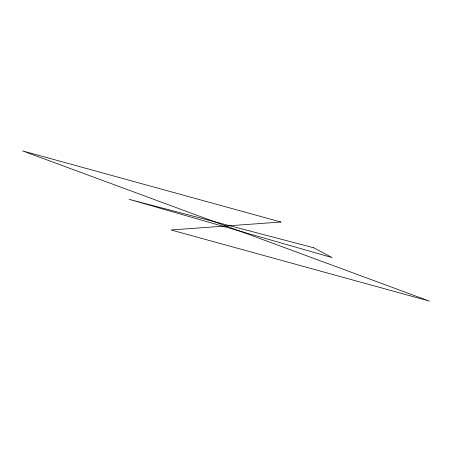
<?xml version="1.0" encoding="UTF-8"?>
<svg xmlns="http://www.w3.org/2000/svg" width="452" height="452" viewBox="0 0 452 452"><rect width="100%" height="100%" fill="white"/><g stroke="black" fill="none" stroke-linecap="round" stroke-linejoin="round"><path stroke-width="0.68" d="M280.918 222.028L171.082 229.972L429.4 301.094L22.6 150.906L280.918 222.028M313.592 247.73L129.131 199.332L332.152 257.612L313.592 247.73"/></g></svg>
